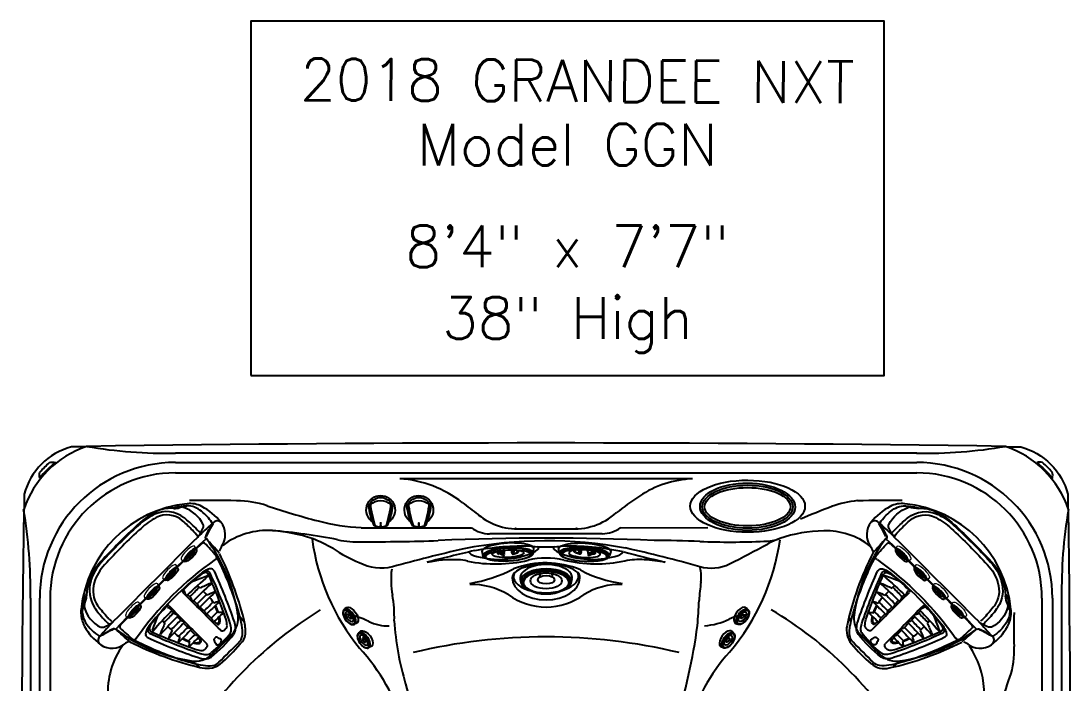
# Model space of a CAD drawing. Extents: x 400 to 501, y 484 to 637.
# Drawn here: x 400 to 500.6, y 573.9 to 637.4 of the extents above; entities that cross this region are included whole.
import ezdxf
from ezdxf.enums import TextEntityAlignment as Align

# ---------------------------------------------------------------- set-up
doc = ezdxf.new("R2010")
doc.units = 0
doc.header["$MEASUREMENT"] = 0
doc.layers.add('1', color=4, linetype='Continuous')
doc.layers.add('DIM', color=3, linetype='Continuous')
doc.styles.add('SIMPLEX', font='simplex')

# ---------------------------------------------------------------- blocks, each defined once
blk = doc.blocks.new('2014AV')
at = {"layer": '1', "color": 4, "linetype": 'Continuous'}
for p, q in [((-1.58, 0.53), (-1.58, 0.5)), ((0.59, 1), (0.59, 0.98)), ((-1.58, -0.53), (-1.58, -0.5)), ((0.59, -1), (0.59, -0.98))]:
    blk.add_line(p, q, dxfattribs=at)
at = {"layer": '1', "color": 3, "linetype": 'Continuous'}
for centre, radius, start, end in [((1.81, -8.25), 9.44, 98.3836, 110.9675), ((1.86, -9.91), 10.98, 96.6541, 108.31), ((1.99, -10.4), 11.47, 96.9096, 108.1923), ((-0.55, 0), 1.42, 316.9149, 43.0851), ((1.99, 10.4), 11.47, 251.8075, 263.0906), ((1.86, 9.91), 10.98, 251.69, 263.3459), ((1.81, 8.25), 9.44, 249.0325, 261.6164)]:
    blk.add_arc(centre, radius, start, end, dxfattribs=at)
at = {"layer": '1', "color": 4, "linetype": 'Continuous'}
for centre, radius, start, end in [((1.39, -6.28), 7.5, 99.8076, 112.3308), ((-0.03, 0), 1.38, 213.7428, 146.1868), ((0.25, 0.37), 0.749, 74.9364, 99.8197), ((-0.06, 0.07), 1.14, 55.2054, 64.0447), ((-0.29, 0), 1.39, 159.0842, 178.2857), ((-1.09, 0.33), 0.53, 153.9073, 159.3255), ((-1.34, 0.39), 0.29, 113.0683, 141.3707), ((0, 0), 1.16, 301.8524, 58.1476), ((-0.29, 0), 1.39, 181.7148, 200.9164), ((-1.09, -0.33), 0.53, 200.6745, 206.0927), ((-1.34, -0.39), 0.29, 218.6293, 246.9317), ((1.39, 6.28), 7.5, 247.6692, 260.1924), ((-0.06, -0.07), 1.14, 295.9553, 304.7946), ((0.25, -0.37), 0.749, 260.1803, 285.0636)]:
    blk.add_arc(centre, radius, start, end, dxfattribs=at)
at = {"layer": '1', "color": 2, "linetype": 'Continuous'}
for centre, radius, start, end in [((15.93, 321.24), 321.68, 266.8634, 266.934), ((-1.72, 0), 0.0554, 311.3619, 48.6386), ((-1.28, 0), 0.0163, 273.066, 86.934), ((16.14, -325.18), 325.63, 93.066, 93.1358)]:
    blk.add_arc(centre, radius, start, end, dxfattribs=at)
blk = doc.blocks.new('2014DJ3')
at = {"layer": '1', "color": 4}
for p, q in [((-2.39, -1.08), (-2.48, -1.41)), ((2.48, -1.41), (2.39, -1.08))]:
    blk.add_line(p, q, dxfattribs=at)
for centre, radius, start, end in [((0, -3.2), 1.45, 112.373, 119.2941), ((-1.23, -1.96), 0.69, 0.1478, 29.5225), ((1.23, -1.96), 0.687, 150.9779, 180.1334), ((0, -3.2), 1.45, 60.8468, 67.5641)]:
    blk.add_arc(centre, radius, start, end, dxfattribs=at)
at = {"layer": '1', "color": 3}
for centre, major_axis, ratio in [((0, -1.07), (-2.16, 0), 0.508531), ((0, -1.18), (-2.24, 0), 0.503399), ((0, -1.26), (-1.51, 0), 0.503545)]:
    blk.add_ellipse(centre, major_axis=major_axis, ratio=ratio, dxfattribs=at)
at = {"layer": '1', "color": 4}
for centre, major_axis, ratio in [((0, -1.23), (-2.41, 0), 0.500562), ((0, -1.36), (-0.808, 0), 0.500724)]:
    blk.add_ellipse(centre, major_axis=major_axis, ratio=ratio, dxfattribs=at)
blk.add_ellipse((0, -1.54), major_axis=(-2.49, -0.02), ratio=0.517311, start_param=6.132643, end_param=9.67006, dxfattribs=at)
blk = doc.blocks.new('2014RJ4')
at = {"layer": '1', "color": 4, "linetype": 'Continuous'}
for p, q in [((-2.41, 1.06), (-2.5, 0.68)), ((-0.35, 0.93), (-0.38, 1.03)), ((0.38, 1.13), (0.34, 1.02)), ((0.34, 1.02), (0.37, 0.94)), ((2.5, 0.68), (2.41, 1.06)), ((-0.3, 0.67), (-0.36, 0.82)), ((0.37, 0.94), (0.28, 0.67)), ((0.89, 0.71), (0.91, 0.76)), ((0.98, 0.82), (1.02, 0.93))]:
    blk.add_line(p, q, dxfattribs=at)
at = {"layer": '1', "color": 4, "linetype": 'Continuous', "flags": 128}
blk.add_lwpolyline([(0.91, 0.76), (0.95, 0.79), (0.98, 0.82)], dxfattribs=at)
at = {"layer": '1', "color": 4, "linetype": 'Continuous'}
for centre, radius, start, end in [((-0.2, -0.74), 1.84, 98.9519, 111.7688), ((-0.52, 0.41), 0.602, 91.2045, 123.7518), ((-0.53, 0.97), 0.0389, 347.1762, 91.2045), ((-0.47, 0.99), 0.0929, 24.2948, 103.2341), ((0.41, 1.12), 0.0387, 78.927, 158.6482), ((0.83, 1.46), 0.558, 215.2902, 289.05), ((-0.13, -0.59), 1.84, 70.2427, 72.4413), ((0.76, 1.31), 0.34, 212.3313, 273.136), ((0.33, 0.78), 0.389, 58.3505, 65.3097), ((0.88, 1.53), 0.544, 229.9822, 274.3678), ((-0.82, 0.78), 0.196, 109.7291, 196.3544), ((-0.8, 0.82), 0.104, 123.7518, 200.5903), ((-0.73, 0.85), 0.179, 200.5903, 232.9805), ((-0.89, 1.05), 0.408, 297.6448, 347.1762), ((-0.88, 1.07), 0.507, 309.8908, 351.4252), ((-0.59, 0.9), 0.248, 297.3263, 8.6743), ((1.26, 2.79), 2.06, 244.2244, 260.2168), ((0.65, 3.4), 2.44, 273.136, 276.823), ((0.92, 0.84), 0.152, 82.2549, 90.7231), ((0.72, 0.24), 0.778, 69.6423, 73.6926), ((0.98, 0.93), 0.0405, 353.4523, 61.08)]:
    blk.add_arc(centre, radius, start, end, dxfattribs=at)
blk.add_ellipse((0, 1.06), major_axis=(-2.41, 0), ratio=0.276704, dxfattribs=at)
at = {"layer": '1', "color": 3, "linetype": 'Continuous'}
blk.add_ellipse((0, 1.05), major_axis=(-2.23, 0), ratio=0.254995, start_param=6.03104, end_param=9.672722, dxfattribs=at)
for centre, major_axis, ratio in [((0, 1.18), (-2.16, 0), 0.257713), ((0, 1), (-1.51, 0), 0.241168)]:
    blk.add_ellipse(centre, major_axis=major_axis, ratio=ratio, dxfattribs=at)
at = {"layer": '1', "color": 4, "linetype": 'Continuous'}
blk.add_ellipse((0, 0.67), major_axis=(-2.5, -0.01), ratio=0.270096, start_param=6.167649, end_param=9.544442, dxfattribs=at)
blk = doc.blocks.new('2014P')
at = {"layer": '1', "color": 4, "linetype": 'Continuous'}
for centre, radius, start, end in [((1.06, 4.03), 3.19, 84.9302, 111.6135), ((2.83, 1.22), 6.23, 92.5144, 105.3655), ((2.6, 5.43), 2.02, 69.0282, 91.0646), ((2.38, 4.9), 2.59, 52.1126, 68.7639), ((2.6, 0.81), 6.76, 113.7108, 134.311), ((1.2, 3.38), 4.51, 33.2247, 52.1126), ((36.33, -36.33), 56.93, 132.4853, 137.5248), ((25.56, -6.52), 23.93, 149.1399, 151.8247), ((3.66, 4.99), 1.57, 30.4778, 33.2247), ((4.99, 5.77), 0.0338, 338.714, 30.4778), ((151.7, -151.7), 214.54, 133.3644, 136.6356), ((5.75, 4.09), 1.46, 151.8247, 167.7875), ((4.37, 4.39), 0.0521, 164.0369, 210.1576), ((4.98, 4.74), 0.75, 210.1576, 218.5816), ((-2.23, -1.26), 4.81, 135.4815, 178.7997), ((-3.88, -2.65), 3.56, 152.1796, 178.5033), ((-5.4, -2.61), 2.04, 178.5284, 212.5705), ((-3.61, -1.47), 4.17, 212.5705, 238.3256), ((-5.77, -4.98), 0.0457, 238.3256, 289.8183), ((-11.3, 5.68), 12.05, 297.4064, 301.9082), ((-3.56, -6.93), 2.75, 110.129, 120.0584), ((-4.32, -4.91), 0.592, 96.9709, 108.2792), ((-4.38, -4.38), 0.0526, 61.967, 96.9709), ((-4.85, -5.15), 0.953, 52.33, 58.9636)]:
    blk.add_arc(centre, radius, start, end, dxfattribs=at)
at = {"layer": '1', "color": 3, "linetype": 'Continuous'}
for centre, radius, start, end in [((1.44, 8.61), 1.4, 265.9359, 288.6402), ((2.9, 4.29), 3.16, 105.432, 108.6402), ((2.12, 7.09), 0.256, 73.6359, 103.4076), ((3.31, 10.93), 3.76, 252.6436, 254.3033), ((6.68, -0.75), 9.17, 116.6777, 118.5706), ((1.17, 4.14), 3.35, 27.3166, 70.4429), ((2.32, 0.79), 6.51, 116.4426, 132.5316), ((0.63, 4.19), 2.71, 51.1658, 116.4426), ((-5.49, -3.42), 12.48, 45.2457, 51.1658), ((36.91, -36.91), 57.67, 132.5316, 137.4682), ((25.9, 28.24), 32.11, 225.2457, 226.6105), ((-16.14, 14.83), 22.38, 333.4631, 334.9369), ((3.75, 5.53), 0.429, 334.9369, 20.2035), ((2.63, 5.46), 1.41, 315.0323, 333.4631), ((-2.07, -1.16), 4.78, 137.4682, 162.8817), ((-3.77, -0.63), 2.99, 162.8817, 213.1781), ((-7.01, -2.1), 0.254, 152.1001, 202.2906), ((-8.74, -1.18), 1.7, 332.1001, 0.6795), ((0.99, -6.81), 9.45, 150.7844, 153.2858), ((-4.42, -1.55), 2.9, 192.854, 244.17), ((0.83, 2.6), 8.62, 214.4038, 224.084), ((-15.48, 18), 24.34, 294.497, 295.9253), ((-2.56, -1.14), 3.59, 218.9035, 229.8014), ((-5.4, -2.74), 1.28, 295.9253, 315.689), ((-5.54, -3.71), 0.466, 252.7465, 290.3957)]:
    blk.add_arc(centre, radius, start, end, dxfattribs=at)
at = {"layer": '1', "color": 2, "linetype": 'Continuous'}
for centre, radius, start, end in [((2.37, 0.91), 6.06, 116.6364, 133.665), ((0.68, 4.38), 2.21, 47.9452, 117.7904), ((32.64, -32.64), 51.25, 132.2421, 137.758), ((-4.79, -2.25), 10.8, 42.9754, 49.9373), ((0.6, 2.48), 3.64, 34.1216, 46.4183), ((110.53, -110.01), 156.64, 132.3511, 133.0418), ((400127.58, -400130.75), 565868.69, 134.9991937, 135.0003536), ((-1.99, -1.26), 4.52, 137.1289, 162.7112), ((-3.9, -0.67), 2.51, 162.6823, 214.9215), ((192.32, 165.3), 259.51, 220.1739, 220.5013), ((121.63, -121.21), 172.41, 137.005, 137.6317), ((-3.31, -1.79), 2.23, 220.5013, 233.5479)]:
    blk.add_arc(centre, radius, start, end, dxfattribs=at)
blk = doc.blocks.new('2014M1')
at = {"layer": '1', "color": 4, "linetype": 'Continuous', "lineweight": 15}
for p, q in [((-0.9, -0.24), (-0.86, -0.52)), ((-0.23, -0.44), (-0.23, -0.51)), ((0.23, -0.51), (0.23, -0.44)), ((0.86, -0.52), (0.9, -0.24))]:
    blk.add_line(p, q, dxfattribs=at)
at = {"layer": '1', "color": 3, "linetype": 'Continuous'}
for centre, radius, start, end in [((-0.37, -1.13), 0.665, 101.3021, 119.1849), ((0, -3.01), 2.58, 77.9081, 101.3021), ((0.44, -0.98), 0.5, 58.1847, 77.9081)]:
    blk.add_arc(centre, radius, start, end, dxfattribs=at)
at = {"layer": '1', "color": 4, "linetype": 'Continuous', "lineweight": 15}
for centre, major_axis, ratio, start_param, end_param in [((0, -0.24), (-0.901, 0), 0.269705, 3.055928, 6.36885), ((0, -0.52), (-0.859, -0.005), 0.272006, 2.75067, 6.690134)]:
    blk.add_ellipse(centre, major_axis=major_axis, ratio=ratio, start_param=start_param, end_param=end_param, dxfattribs=at)
at = {"layer": '1', "color": 3, "linetype": 'Continuous'}
for centre, major_axis, ratio, start_param, end_param in [((0, -0.54), (-0.826, 0), 0.255142, 2.85021, 6.573343), ((0, -0.51), (-0.548, 0.001), 0.27151, 6.136025, 9.578986)]:
    blk.add_ellipse(centre, major_axis=major_axis, ratio=ratio, start_param=start_param, end_param=end_param, dxfattribs=at)
blk.add_ellipse((0, -0.61), major_axis=(-0.793, -0.001), ratio=0.271001, dxfattribs=at)
at = {"layer": '1', "color": 4, "linetype": 'Continuous', "lineweight": 15}
blk.add_ellipse((0, -0.51), major_axis=(-0.23, 0), ratio=0.275384, dxfattribs=at)
blk = doc.blocks.new('2014MF')
at = {"layer": '1', "color": 4, "linetype": 'Continuous'}
for centre, radius, start, end in [((168.9, -168.92), 238.87, 133.7012, 136.2921), ((4.23, 3.41), 0.521, 104.4304, 135.4549), ((4.14, 3.78), 0.136, 60.725, 104.4304), ((-14.31, -13.86), 25.66, 39.9884, 43.8147), ((-20.17, -10.64), 28.76, 17.847, 27.387), ((-6.64, -6.64), 14.66, 10.577, 19.1989), ((-3.33, -4.29), 0.62, 136.2921, 158.3834), ((4.55, -4.63), 3.3, 354.0615, 11.9289), ((-3.74, -4.13), 0.175, 158.3834, 213.6889), ((19.25, 20.37), 33.77, 226.7454, 229.5876), ((6.87, -4.88), 0.957, 311.6785, 354.0615), ((14.59, 29.48), 38.85, 243.6524, 250.7703), ((-2.54, -5.14), 0.221, 242.6441, 339.7517), ((-151.8, 151.82), 223.96, 314.6485, 315.3439), ((6.69, 6.84), 14.87, 250.7703, 259.9145), ((4.62, -4.8), 3.05, 259.9145, 276.8374), ((4.87, -6.88), 0.959, 276.8374, 318.314)]:
    blk.add_arc(centre, radius, start, end, dxfattribs=at)
at = {"layer": '1', "color": 3, "linetype": 'Continuous'}
for centre, radius, start, end in [((23.55, -23.55), 31.71, 125.3205, 144.7027), ((5.16, 2.53), 0.213, 287.3892, 25.3544), ((21.35, -21.36), 28.36, 127.9437, 142.0382), ((5.59, -1.14), 2.73, 113.1438, 127.9437), ((4.68, 0), 1.26, 105.6532, 127.5013), ((4.41, 0.31), 0.779, 99.4279, 126.0076), ((4.32, 0.84), 0.241, 47.6898, 99.4279), ((4.42, 0.86), 0.357, 22.9046, 102.5898), ((4.09, 0.58), 0.587, 14.9455, 47.6898), ((4.81, 0.74), 0.691, 83.641, 115.8078), ((4.8, 1.05), 0.387, 24.5129, 76.8434), ((-40.48, -19.6), 50.16, 18.568, 24.5129), ((12.28, -10.52), 14.17, 126.0076, 135.4342), ((-47.16, -21.91), 56.55, 19.0912, 23.6049), ((-37.47, -18.65), 46.57, 18.5951, 24.9636), ((2.45, -0.84), 0.374, 135.5155, 164.256), ((2.17, -0.76), 0.0749, 164.256, 226.2969), ((-505.44, -512.5), 720.72, 44.82323, 45.2319), ((10.49, -12.3), 14.17, 134.4096, 143.8362), ((0.84, -2.45), 0.374, 105.5879, 134.3283), ((0.76, -2.16), 0.0749, 43.5469, 105.5879), ((513.88, 504.05), 720.72, 224.61193, 225.0206), ((1.2, -5.63), 2.8, 142.0382, 155.2336), ((0.27, -4.83), 1.57, 144.0887, 159.8127), ((-0.31, -4.4), 0.779, 143.8362, 170.4159), ((3.4, -4.19), 2.98, 3.469, 15.0628), ((5.95, -4), 0.421, 321.7044, 359.0877), ((5.16, -4.37), 1.61, 0.7003, 20.6541), ((4.98, -4.33), 2.2, 2.2448, 18.568), ((-0.7, -4.81), 0.732, 151.1899, 186.873), ((-1.04, -4.79), 0.404, 195.6537, 244.2806), ((-0.85, -4.42), 0.372, 159.8127, 197.2707), ((-0.88, -4.43), 0.345, 197.2707, 248.5994), ((-0.84, -4.31), 0.241, 170.4159, 222.154), ((-0.59, -4.08), 0.587, 222.154, 254.8983), ((18.61, 37.3), 46.4, 245.0028, 251.3913), ((22.05, 47.11), 56.55, 246.239, 250.7527), ((-2.06, 2.06), 11.39, 307.2243, 322.6723), ((-2.52, 2.52), 11.72, 309.0468, 320.789), ((5.86, -4.34), 0.153, 223.7582, 262.9232), ((5.89, -4.15), 0.348, 262.9232, 295.0336), ((5.77, -3.88), 0.64, 294.4839, 323.6262), ((5.58, -4.09), 1.26, 320.789, 331.2301), ((6.07, -4.36), 0.703, 331.2301, 0.7003), ((6.18, -4.28), 1, 325.5092, 2.2448), ((18.93, 38.74), 48.29, 245.3481, 251.522), ((4.33, -5.87), 0.153, 6.9207, 46.0857), ((4.14, -5.89), 0.348, 334.8102, 6.9207), ((12.58, -1.38), 8.48, 208.535, 211.3414), ((1.94, -11.57), 7.33, 58.2869, 61.5857), ((4.19, -3.41), 2.98, 254.7811, 266.3748), ((4.43, -4.83), 1.94, 251.0414, 267.6945), ((3.99, -5.96), 0.421, 270.7561, 308.1395), ((3.87, -5.77), 0.64, 306.2176, 335.36), ((4.28, -6.2), 0.979, 267.8813, 304.3874), ((4.34, -5.98), 0.793, 270.9413, 310.8528), ((4.33, -4.95), 2.23, 251.522, 267.8813)]:
    blk.add_arc(centre, radius, start, end, dxfattribs=at)
at = {"layer": '1', "color": 2, "linetype": 'Continuous'}
for centre, radius, start, end in [((36.48, -36.26), 48.87, 130.7637, 134.0646), ((32.92, -31.53), 42.21, 131.6463, 135.0499), ((-72.76, 210.14), 223.16, 289.8728, 290.2389), ((17.79, -30.06), 32.79, 113.3826, 115.297), ((4.5, 0.62), 0.152, 64.3436, 115.4824), ((4.82, -0.06), 0.0984, 56.1669, 113.3826), ((-4.98, -4.49), 8.18, 24.0861, 27.9617), ((-260.41, 262.33), 372.49, 314.9638, 315.154), ((0.38, -3.47), 4.57, 41.8816, 46.1558), ((54.59, -53.91), 72.5, 132.9284, 134.6307), ((-5.04, -10.07), 13.07, 43.3149, 45.7348), ((23.28, -39.81), 43.04, 114.9402, 115.9221), ((5.16, -0.85), 0.0613, 20.4819, 114.9402), ((7.79, 3.96), 7.21, 224.0784, 227.2647), ((4.05, -1.08), 1.19, 192.5326, 212.0678), ((10.17, 5.15), 9.73, 223.9252, 227.3653), ((133.18, -130.63), 182.71, 134.8326, 135.2131), ((-2845.77, 2845.73), 4029.29, 315.01633, 315.03245), ((39.74, -38.24), 49.97, 133.0944, 135.0996), ((2.11, -3.74), 3.54, 32.3499, 42.874), ((8.03, -9.86), 8.53, 106.887, 110.1284), ((5.56, -1.73), 0.0395, 336.2581, 106.887), ((36.17, -36.57), 48.87, 135.7793, 139.0801), ((-261.61, 261.13), 372.49, 314.6898, 314.88), ((4.51, 4.98), 8.18, 241.8822, 245.7577), ((-3.97, -7.77), 7.21, 42.5791, 45.7654), ((1.08, -4.05), 1.19, 57.776, 77.3112), ((4.17, -2.01), 0.59, 180.5605, 210.7325), ((-119.12, -125.23), 173.89, 44.8042, 45.0326), ((4.73, -2.72), 0.471, 176.6411, 211.9796), ((10.73, 2.92), 8.55, 222.6337, 227.4053), ((90.57, -88.63), 120.96, 134.7275, 135.1162), ((-59.54, 63.82), 93.44, 313.7276, 314.5459), ((1.08, -4.26), 4.65, 19.827, 27.49), ((1.71, -4.07), 4.06, 18.798, 29.1155), ((5.04, -3.15), 0.632, 37.0142, 47.6915), ((9.92, -35.45), 32.97, 96.9385, 97.6403), ((5.95, -2.78), 0.0593, 3.0399, 96.9385), ((-209.93, 73.34), 223.16, 339.605, 339.9711), ((30.02, -17.87), 32.79, 154.5468, 156.4612), ((31.45, -33), 42.21, 134.794, 138.1975), ((3.48, -0.38), 4.57, 223.688, 227.9622), ((53.76, -54.73), 72.5, 135.2132, 136.9154), ((130.27, -133.53), 182.71, 134.6307, 135.0113), ((-5.17, -10.15), 9.73, 42.4785, 45.9186), ((2.01, -4.17), 0.59, 59.1113, 89.2833), ((125.56, 118.78), 173.89, 224.8113, 225.0396), ((5.63, -3.33), 0.691, 184.0376, 213.2552), ((7.37, -1.49), 3.06, 223.5824, 231.5861), ((6.22, -2.64), 1.43, 222.0175, 233.5502), ((5.42, -3.72), 0.0863, 233.5502, 287.2875), ((5.37, -3.56), 0.255, 287.2875, 336.3091), ((5.49, -3.81), 0.0766, 248.312, 292.7334), ((5.41, -3.6), 0.308, 290.8359, 342.8441), ((4.5, -3.46), 1.13, 353.6099, 14.6158), ((5.41, -3.57), 0.217, 336.3091, 357.4172), ((0.71, -4.37), 5.09, 11.9564, 14.1917), ((4.54, -3.54), 1.18, 352.9053, 11.0239), ((-0.62, -4.5), 0.152, 154.3615, 205.5002), ((0.05, -4.81), 0.0984, 156.4612, 213.6769), ((10.09, 5.02), 13.07, 224.1091, 226.5289), ((39.76, -23.38), 43.04, 153.9218, 154.9036), ((3.74, -2.11), 3.54, 226.9698, 237.4939), ((38.14, -39.84), 49.97, 134.7442, 136.7494), ((-2837.96, 2853.52), 4029.29, 314.81138, 314.8275), ((2.72, -4.73), 0.471, 57.8642, 93.2027), ((88.39, -90.81), 120.96, 134.7276, 135.1164), ((-2.94, -10.71), 8.55, 42.4385, 47.2101), ((3.32, -5.63), 0.691, 56.5886, 85.8063), ((0.84, -5.16), 0.0613, 154.9036, 249.3619), ((9.84, -8.05), 8.53, 159.7154, 162.9569), ((1.73, -5.56), 0.0395, 162.9569, 293.5857), ((4.07, -1.71), 4.06, 240.7283, 251.0458), ((4.26, -1.09), 4.65, 242.4185, 250.0168), ((3.14, -5.04), 0.632, 222.1523, 232.8296), ((35.43, -10.01), 32.97, 172.2035, 172.9053), ((2.77, -5.95), 0.0593, 172.9053, 266.804), ((-63.65, 59.72), 93.44, 315.2979, 316.1162), ((4.37, -0.71), 5.09, 255.7474, 257.9827), ((3.45, -4.51), 1.13, 255.2281, 276.2339), ((3.54, -4.53), 1.18, 258.9152, 277.0338), ((3.56, -5.41), 0.217, 272.4266, 293.5347), ((2.63, -6.22), 1.43, 36.2936, 47.8263), ((1.49, -7.36), 3.06, 38.353, 46.3567), ((3.55, -5.38), 0.255, 293.5347, 342.5563), ((3.59, -5.41), 0.308, 287.095, 339.1032), ((3.71, -5.43), 0.0863, 342.5563, 36.2936), ((3.81, -5.49), 0.0766, 337.2057, 21.6271)]:
    blk.add_arc(centre, radius, start, end, dxfattribs=at)
at = {"layer": '1', "color": 3, "linetype": 'Continuous'}
for centre, major_axis, ratio, start_param, end_param in [((5.28, -5.28), (-0.149, -0.157), 0.55883, 3.141593, 6.283185), ((5.56, -5.57), (0.228, 0.231), 0.666259, 2.803821, 6.590895)]:
    blk.add_ellipse(centre, major_axis=major_axis, ratio=ratio, start_param=start_param, end_param=end_param, dxfattribs=at)
blk = doc.blocks.new('2014SPK')
at = {"layer": '1', "color": 4, "linetype": 'Continuous'}
blk.add_ellipse((0, 0), major_axis=(0, 4.34), ratio=0.474388, dxfattribs=at)
at = {"layer": '1', "color": 2, "linetype": 'Continuous'}
blk.add_ellipse((0, 0), major_axis=(0, 4.11), ratio=0.446028, dxfattribs=at)
blk = doc.blocks.new('2014MJ7')
at = {"layer": '1', "color": 4}
for p, q in [((-0.9, -0.49), (-0.85, -0.74)), ((-0.23, -0.46), (-0.23, -0.7)), ((0.23, -0.7), (0.23, -0.46)), ((0.85, -0.74), (0.9, -0.49))]:
    blk.add_line(p, q, dxfattribs=at)
blk.add_ellipse((0, -0.49), major_axis=(-0.898, 0), ratio=0.547446, start_param=2.947545, end_param=6.477233, dxfattribs=at)
at = {"layer": '1', "color": 3}
blk.add_ellipse((0, -0.72), major_axis=(-0.816, 0.005), ratio=0.50035, start_param=2.865459, end_param=6.570635, dxfattribs=at)
at = {"layer": '1', "color": 4}
for centre, major_axis, ratio in [((0, -0.73), (-0.855, 0.005), 0.541267), ((0, -0.69), (-0.229, 0.005), 0.480627)]:
    blk.add_ellipse(centre, major_axis=major_axis, ratio=ratio, dxfattribs=at)
at = {"layer": '1', "color": 3}
for centre, major_axis, ratio in [((0, -0.78), (-0.793, 0.005), 0.493016), ((0, -0.71), (-0.547, 0.006), 0.510461)]:
    blk.add_ellipse(centre, major_axis=major_axis, ratio=ratio, dxfattribs=at)
blk = doc.blocks.new('2018 GRANDEE NXT')
at = {"layer": '1', "color": 3, "linetype": 'Continuous'}
for p, q in [((49.99, 90.37), (14.49, 90.37)), ((85.49, 90.37), (49.99, 90.37)), ((85.49, 90.37), (85.49, 90.37)), ((14.49, 89.48), (85.49, 89.48)), ((14.49, 88.48), (85.49, 88.48)), ((36.73, 87.92), (35.98, 87.92)), ((32.28, 83.23), (37.99, 83.23)), ((37.99, 83.23), (42.84, 83.23)), ((55.37, 82.65), (44.61, 82.65)), ((46.99, 83.15), (47.07, 83.15)), ((47.09, 83.15), (47.07, 83.15)), ((47.09, 83.15), (47.16, 83.14)), ((47.83, 83.13), (52.15, 83.13)), ((52.82, 83.14), (52.91, 83.15)), ((52.93, 83.15), (52.91, 83.15)), ((52.93, 83.15), (52.99, 83.15)), ((57.14, 83.23), (65.49, 83.24)), ((0.6, 76.48), (0.6, 76.48)), ((0.6, 76.48), (0.6, 45.48)), ((1.49, 14.48), (1.49, 76.48)), ((2.49, 76.48), (2.49, 14.48)), ((97.49, 76.48), (97.49, 14.48)), ((98.49, 76.48), (98.49, 14.48)), ((99.38, 45.48), (99.38, 76.48))]:
    blk.add_line(p, q, dxfattribs=at)
at = {"layer": '1', "color": 2, "linetype": 'Continuous'}
blk.add_line((64, 87.92), (36.73, 87.92), dxfattribs=at)
at = {"layer": '1', "color": 4, "linetype": 'Continuous'}
for points in [[(-0.04, 5.99, 0.232762), (5.99, -0.05, 0.007387), (93.99, -0.05, 0.232762), (100.03, 5.99, 0.006329), (100.03, 84.98, 0.232762), (93.99, 91.02, 0.007387), (5.99, 91.02, 0.232762), (-0.04, 84.98, 0.006329)], [(2.99, 89.48, 0.052002), (1.49, 87.98, -0.145561), (1.52, 88.55, -0.041549), (2.43, 89.46, -0.138511)], [(96.99, 89.48, -0.052002), (98.49, 87.98, 0.145561), (98.46, 88.55, 0.041549), (97.55, 89.46, 0.138511)]]:
    blk.add_lwpolyline(points, format="xyb", close=True, dxfattribs=at)
for points in [[(5.85, 90.98), (4.6, 90.98, 0.06455), (4.53, 90.97, 0.269989), (0.01, 86.44, 0.064627), (0, 86.38), (0, 85.13)], [(94.13, 90.98), (95.38, 90.98, -0.06455), (95.45, 90.97, -0.269989), (99.97, 86.44, -0.064627), (99.98, 86.38), (99.98, 85.13)]]:
    blk.add_lwpolyline(points, format="xyb", dxfattribs=at)
at = {"layer": '1', "color": 3, "linetype": 'Continuous'}
for centre, radius, start, end in [((13.62, 134.93), 44.57, 260.1488, 271.1206), ((86.36, 134.93), 44.57, 268.8794, 279.8512), ((14.49, 76.48), 13, 90, 180), ((85.49, 76.48), 13, 0, 90), ((14.49, 76.48), 12, 90, 180), ((35.33, 77.18), 10.75, 51.9693, 86.5777), ((64.5, 77.79), 10.14, 92.7987, 123.2966), ((85.49, 76.48), 12, 0, 90), ((16.69, 74.28), 11.29, 95.4632, 174.0909), ((15.91, 83.14), 2.4, 62.4695, 97.0975), ((17.06, -157.53), 243.37, 89.2248, 90.2867), ((20.22, 75.96), 9.86, 71.9452, 89.2248), ((128.96, 196.89), 141.22, 231.9693, 232.7462), ((74.29, 62.87), 27.98, 123.2966, 128.9047), ((80.68, 76.38), 9.48, 95.1533, 110.6133), ((82.99, -197.75), 283.58, 89.7743, 90.639), ((84.07, 83.14), 2.4, 82.9025, 117.5305), ((83.29, 74.28), 11.29, 5.9091, 84.5368), ((-45.19, 77.26), 45.8, 359.0271, 9.7036), ((14.34, 80.13), 5.79, 38.686, 62.4695), ((52.95, 176.36), 95.75, 251.9452, 254.992), ((52.67, 89.18), 6.07, 265.0471, 311.8076), ((113.53, -8.86), 100.83, 111.0294, 112.8546), ((85.64, 80.13), 5.79, 117.5305, 141.314), ((145.17, 77.26), 45.8, 170.2964, 180.9729), ((27.43, 77.83), 10.98, 148.1785, 155.475), ((18.5, 83.35), 0.544, 51.8562, 139.4575), ((17.33, 82.56), 1.94, 326.1949, 38.1687), ((33.31, 103.09), 19.88, 254.992, 267.0551), ((47.27, 89), 5.89, 230.2041, 275.4847), ((82.65, 82.56), 1.94, 141.8313, 213.8051), ((81.48, 83.35), 0.544, 40.5425, 128.1438), ((72.55, 77.83), 10.98, 24.525, 31.8215), ((23.32, 75.82), 7.15, 86.1734, 126.9516), ((22.8, 67.99), 14.99, 71.32, 86.1734), ((44.61, 85.65), 3, 233.8522, 269.5498), ((55.35, 85.72), 3.06, 270.3863, 305.7639), ((76.86, 69.07), 13.87, 91.1388, 108.8815), ((76.73, 75.87), 7.07, 52.4647, 91.1388), ((-162.12, -78.69), 241.1, 41.4158, 41.8566), ((20.4, 80.37), 1.83, 142.7161, 160.0654), ((48.35, 84.97), 20.96, 187.7975, 219.2538), ((22.46, 69), 14.16, 59.78, 68.7166), ((50.03, 39.87), 42.1, 79.641, 100.8424), ((47.79, 56), 25.46, 88.2055, 100.5287), ((52.24, 57.11), 24.36, 77.7171, 92.0463), ((51.56, 85.01), 21.05, 319.4542, 351.9797), ((22.49, 170.56), 101.36, 296.4049, 298.7163), ((74.82, 75.04), 7.56, 108.8815, 118.7163), ((79.89, 80.53), 1.49, 17.0593, 38.7146), ((1946.72, -1567.7), 2489.45, 138.48889, 138.53246), ((-10.33, 66.37), 32.41, 14.5194, 26.3905), ((38.93, 95.72), 17.24, 237.1767, 246.6371), ((85.34, -103.53), 189.74, 103.1703, 105.2989), ((198.3, -570.88), 670.13, 103.38763, 103.7901), ((43.41, 81.58), 1.07, 219.4503, 250.2209), ((45.54, 88.67), 8.47, 252.8866, 288.9337), ((46.95, 84.29), 3.87, 290.193, 305.4508), ((49.98, 98.44), 17.05, 265.3465, 274.689), ((49.1, 81.26), 0.163, 310.7243, 74.1602), ((50.86, 81.26), 0.163, 105.8398, 229.2757), ((53.01, 84.29), 3.87, 234.5492, 249.807), ((54.42, 88.67), 8.47, 251.0663, 287.1134), ((56.55, 81.58), 1.07, 289.7791, 320.5497), ((81.38, 170.78), 93, 255.0744, 257.6033), ((25.5, -61.31), 146.17, 74.438, 77.3131), ((106.7, 67.82), 28.53, 152.9169, 167.7261), ((34.23, 84.01), 4.63, 242.4918, 283.1871), ((41.21, 66.99), 13.18, 88.4107, 101.3931), ((41.46, 76.12), 4.04, 75.7023, 88.4107), ((45.17, 93.32), 13.56, 258.4515, 283.2666), ((49.97, 71.28), 8.58, 67.2647, 111.098), ((49.99, 72.49), 7.83, 77.4205, 102.6043), ((54.8, 93.27), 13.5, 256.7241, 281.7174), ((58.87, 73.68), 6.5, 85.4576, 101.7782), ((58.35, 63.52), 16.68, 79.4425, 86.4357), ((65.79, 83.36), 4, 254.438, 296.4049), ((43.11, 78.24), 7.97, 172.6898, 190.5853), ((40.47, 91.66), 13.93, 279.1229, 297.3738), ((58.56, 88.72), 10.89, 240.9889, 263.3134), ((61.37, 78.51), 3.49, 351.8572, 14.898), ((42.78, 70.76), 7.05, 59.3235, 90.768), ((57.15, 70.95), 6.86, 88.7893, 120.8993), ((86.07, 74.98), 21.46, 171.8572, 176.5587), ((24.18, 74.71), 11.28, 358.0147, 10.5853), ((49.99, 81.77), 6.13, 233.8045, 306.4183), ((8.02, 75.11), 2.58, 172.4567, 204.5466), ((-444.34, 106.87), 509.91, 356.2891, 356.5587), ((91.96, 75.11), 2.58, 335.4534, 7.5433), ((-16713.2, -14879.15), 22441.91, 41.783188, 41.785289), ((16.46, 73.31), 4.74, 359.0374, 14.5194), ((28.97, 65.66), 9.5, 64.7772, 79.3681), ((64.59, 80.84), 7.02, 274.7316, 294.8477), ((69.5, 70.24), 4.67, 91.4156, 114.8477), ((101.78, 54.04), 30.5, 136.9594, 138.6138), ((133.73, 73.49), 38.94, 177.6032, 182.3957), ((10.18, 76.1), 4.96, 204.5466, 231.2742), ((13.59, 62.8), 11.84, 115.2486, 121.7858), ((-214.8, -180.87), 338.67, 48.3768, 48.6946), ((34.9, 78.27), 4.44, 244.7772, 270.9324), ((63.28, 76.16), 27.89, 183.8041, 196.4372), ((10.56, 80.99), 54.4, 342.3004, 352.484), ((80.86, 73.44), 2.09, 167.7261, 219.2617), ((-46858.39, 53044.38), 70782.6, 311.5500409, 311.5513927), ((86.39, 62.8), 11.84, 58.2142, 64.7514), ((89.8, 76.1), 4.96, 308.7258, 335.4534), ((7.63, 72.47), 0.55, 130.8071, 216.6385), ((19.79, 73.19), 1.41, 310.6372, 0.55), ((92.35, 72.47), 0.55, 323.3615, 49.1929), ((8.42, 73.66), 1.96, 227.1204, 300.6747), ((15.54, 67.55), 7.52, 143.6122, 184.1716), ((10.47, 70.88), 1.5, 108.6755, 131.1392), ((23.91, 99.6), 30.57, 243.2226, 256.6123), ((9.2, 81.7), 14.98, 309.7125, 320.1682), ((18.64, 59.17), 18.41, 15.7057, 42.9297), ((89.66, 80.63), 13.46, 219.2617, 230.7593), ((76.63, 98.24), 29.11, 282.3666, 296.9209), ((89.18, 70.2), 2.25, 52.2799, 68.1194), ((83.03, 67.07), 8.96, 335.8832, 32.8617), ((91.56, 73.66), 1.96, 239.3253, 312.8796), ((86.56, 71.52), 8.28, 341.6794, 2.3957), ((-8374.37, -9319.95), 12592.87, 48.214664, 48.218536), ((81, 59.3), 18.04, 138.1948, 164.3459), ((-10072.89, 11436.11), 15242.62, 311.782104, 311.78519), ((17.55, 72.85), 3.08, 256.6123, 273.8863), ((17.64, 71.54), 1.77, 273.8863, 309.7125), ((82.38, 71.58), 1.84, 228.2334, 285.3789), ((24.25, 92.15), 73.91, 339.3306, 341.6794), ((134.9, 93.42), 101.53, 194.341, 196.5662)]:
    blk.add_arc(centre, radius, start, end, dxfattribs=at)
at = {"layer": '1', "color": 2, "linetype": 'Continuous'}
for centre, radius, start, end in [((19.04, 26.01), 57.14, 78.8856, 85.3046), ((4.46, 72.51), 16.2, 8.4256, 36.6969), ((31.99, 91.88), 10, 258.8856, 271.9263), ((33.27, 273.75), 191.86, 269.718, 271.9118), ((49.99, -140.77), 223.01, 87.3413, 92.6529), ((60.82, -13.4), 95.4, 87.6597, 90.2907), ((67.64, 153.44), 71.58, 267.6597, 272.5843), ((70.86, 86.53), 4.6, 270.0647, 289.326), ((94.88, 72.79), 15.52, 142.4874, 172.3281), ((48.72, 42.26), 38.86, 121.6078, 148.4436), ((18.27, 74.56), 2.24, 317.3305, 8.4256), ((53.46, 44.4), 35.87, 30.434, 59.691), ((81.76, 74.56), 2.29, 172.3281, 214.131), ((18.44, 86.46), 16.16, 233.052, 261.3164), ((81.53, 86.57), 16.26, 278.2873, 306.8268), ((-5.41, 96.39), 34.45, 312.6954, 317.3305), ((49.99, 18.25), 54.53, 76.4904, 103.5067), ((102.99, 93.79), 30.91, 221.5819, 227.4829), ((16.4, 72.75), 2.29, 260.1916, 312.6954), ((83.54, 72.61), 2.15, 228.151, 279.0559)]:
    blk.add_arc(centre, radius, start, end, dxfattribs=at)
at = {"layer": '1', "color": 3, "linetype": 'Continuous'}
for centre, major_axis, ratio in [((69.3, 85.29), (-5.49, 0.01), 0.453689), ((69.29, 85.24), (-4.55, 0.03), 0.497387)]:
    blk.add_ellipse(centre, major_axis=major_axis, ratio=ratio, dxfattribs=at)
for centre, major_axis, ratio, start_param, end_param in [((49.99, 78.45), (-3.25, -0.02), 0.398766, 3.10812, 6.291167), ((49.99, 78.58), (-3.12, -0.02), 0.503443, 6.090623, 9.618055), ((49.99, 78.45), (-3.25, 0.01), 0.651763, 0.016243, 3.13292)]:
    blk.add_ellipse(centre, major_axis=major_axis, ratio=ratio, start_param=start_param, end_param=end_param, dxfattribs=at)
at = {"layer": '1', "color": 1, "linetype": 'Continuous'}
for name, p, rotation in [('2014SPK', (69.29, 85.24), 90), ('2014M1', (15.52, 80.99), 45.83753278928629), ('2014RJ4', (46.3, 81.75), 182.9613297313091), ('2014M1', (13.74, 79.2), 45.83753278928629), ('2014DJ3', (50, 76.89), 180), ('2014M1', (11.96, 77.4), 45.83753278928629), ('2014M1', (10.18, 75.6), 47.11180794309412)]:
    blk.add_blockref(name, p, dxfattribs=dict(at, rotation=rotation))
at = {"layer": '1', "color": 1, "linetype": 'Continuous', "xscale": -1}
for name, p, rotation in [('2014AV', (34.15, 84.96), 270), ('2014AV', (37.81, 84.96), 270), ('2014RJ4', (53.73, 81.75), 177.0386702686908), ('2014M1', (84.46, 80.99), 314.1624672107137), ('2014M1', (86.24, 79.2), 314.1624672107137), ('2014M1', (88.02, 77.4), 314.1624672107137), ('2014M1', (89.8, 75.6), 312.8881920569058)]:
    blk.add_blockref(name, p, dxfattribs=dict(at, rotation=rotation))
at = {"layer": '1', "color": 1, "linetype": 'Continuous'}
for name, p in [('2014P', (13.01, 77.87)), ('2014MF', (13.07, 77.86))]:
    blk.add_blockref(name, p, dxfattribs=at)
at = {"layer": '1', "color": 1, "linetype": 'Continuous', "xscale": -1}
for name, p in [('2014P', (86.97, 77.87)), ('2014MF', (86.91, 77.86))]:
    blk.add_blockref(name, p, dxfattribs=at)
at = {"layer": '1', "color": 1, "xscale": -1, "rotation": 305.3703053568277}
for p in [(31.75, 75.12), (33.13, 72.87)]:
    blk.add_blockref('2014MJ7', p, dxfattribs=at)
at = {"layer": '1', "color": 1, "rotation": 54.62969464317233}
for p in [(68.23, 75.12), (66.85, 72.87)]:
    blk.add_blockref('2014MJ7', p, dxfattribs=at)

msp = doc.modelspace()

# ---------------------------------------------------------------- linework, layer by layer
at = {"layer": 'DIM', "color": 4}
msp.add_lwpolyline([(422, 603.48), (482.67, 603.48), (482.67, 637.41), (422, 637.41)], close=True, dxfattribs=at)

# ---------------------------------------------------------------- block references
at = {"layer": '1'}
msp.add_blockref('2018 GRANDEE NXT', (400.3, 505.67), dxfattribs=at)

# ---------------------------------------------------------------- texts
at = {"layer": 'DIM', "style": 'SIMPLEX', "width": 0.885278}
msp.add_text('2018 GRANDEE NXT', height=4, rotation=359.7017, dxfattribs=at).set_placement((426.73, 629.82), (479.84, 629.54), align=Align.FIT)
at = {"layer": 'DIM', "style": 'SIMPLEX'}
for s, p in [('Model GGN', (452.33, 623.58)), ('8\'4" x 7\'7"', (452.33, 613.84)), ('38" High', (452.33, 606.98))]:
    msp.add_text(s, height=4, dxfattribs=at).set_placement(p, align=Align.CENTER)

doc.saveas('drawing.dxf')
